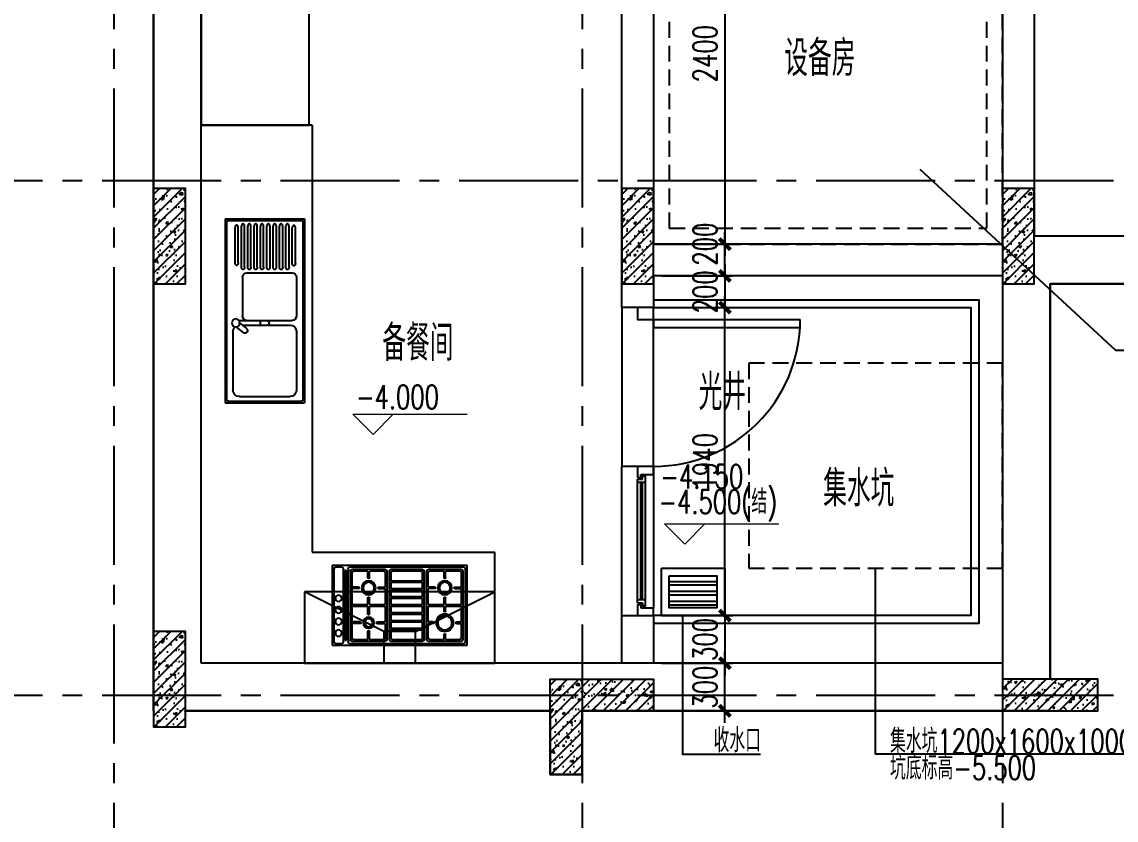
# Model space of a CAD drawing. Extents: x -395226 to -176901, y -140672 to 68263.
# Drawn here: x -387455 to -380558, y 41292 to 46320 of the extents above; entities that cross this region are included whole.
import ezdxf
from ezdxf.enums import TextEntityAlignment as Align

# ---------------------------------------------------------------- set-up
doc = ezdxf.new("R2010")
doc.units = 0
doc.header["$LTSCALE"] = 1000
doc.header["$MEASUREMENT"] = 0
for name, pattern in [('ACAD_ISO08W100', [36, 24, -3, 6, -3]), ('Plans$0$CENTER2', [1.125, 0.75, -0.125, 0.125, -0.125]), ('Plans$0$HIDDEN', [0.375, 0.25, -0.125])]:
    doc.linetypes.add(name, pattern=pattern)
doc.layers.get('0').update_dxf_attribs({"linetype": 'CONTINUOUS'})
doc.layers.get('Defpoints').update_dxf_attribs({"linetype": 'CONTINUOUS'})
for name, color, linetype in [('A-COLUMN', 1, 'CONTINUOUS'), ('A-COLUMN-hatch', 252, 'CONTINUOUS'), ('A-DIM', 201, 'CONTINUOUS'), ('A-DOTE', 8, 'ACAD_ISO08W100'), ('A-FIN-GRAN', 34, 'CONTINUOUS'), ('A-KITCHEN', 40, 'CONTINUOUS'), ('A-LINE', 8, 'CONTINUOUS'), ('A-NOTE', 150, 'CONTINUOUS'), ('A-RAIN', 6, 'CONTINUOUS'), ('A-TEXT-CN', 31, 'CONTINUOUS'), ('A-WALL', 2, 'CONTINUOUS'), ('A-WINDOW', 4, 'CONTINUOUS'), ('Plans$0$Grid', 9, 'Plans$0$CENTER2')]:
    doc.layers.add(name, color=color, linetype=linetype)
doc.layers.add('A-LEVEL', color=135, linetype='CONTINUOUS', lineweight=0)
doc.styles.add('_HZTXT', font='tjromans.shx', dxfattribs={"width": 0.7, "bigfont": 'tjhztxt.shx'})
doc.styles.add('DIM_FONT', font='SIMPLEX', dxfattribs={"width": 0.7, "bigfont": 'GBCBIG'})
doc.styles.add('PRC-S', font='tjromans.shx', dxfattribs={"width": 0.7, "bigfont": 'tjhztxt.shx'})
doc.styles.add('TJHZTXT', font='tjromans.shx', dxfattribs={"width": 0.8, "bigfont": 'tjhztxt.shx'})
doc.styles.add('zjz', font='tjromans.shx', dxfattribs={"width": 0.7, "height": 500, "bigfont": 'tjhztxt.shx'})
doc.dimstyles.new('DIM100', dxfattribs={"dimscale": 100, "dimtxt": 3, "dimasz": 0.01, "dimexe": 1, "dimexo": 1, "dimgap": 1, "dimtad": 1, "dimdec": 0, "dimzin": 0, "dimdsep": 46, "dimtxsty": 'DIM_FONT', "dimblk1": '_DIMX', "dimblk2": '_DIMX', "dimsah": 1, "dimcen": 0.01, "dimclrd": 256, "dimclre": 256, "dimclrt": 7, "dimadec": 0, "dimazin": 0, "dimtfac": 1, "dimtdec": 0, "dimtix": 1, "dimtmove": 2, "dimatfit": 3, "dimldrblk": '_DIMX', "dimfxl": 0, "dimtolj": 1, "dimtzin": 5, "dimarcsym": 0})

# ---------------------------------------------------------------- blocks, each defined once
blk = doc.blocks.new('Grid')
at = {"layer": 'Plans$0$Grid', "color": 8}
for p, q in [((-22498.2, 23320), (-22498.2, -15380)), ((-19548.2, 23320), (-19548.2, -15380)), ((-16898.2, 23320), (-16898.2, -15380)), ((-28198.2, 9240), (8601.8, 9240)), ((-28198.2, 6000), (8601.8, 6000))]:
    blk.add_line(p, q, dxfattribs=at)
blk = doc.blocks.new('Plans$0$L2$0$A$C30D2')
for p, q in [((1018.1, 3.1), (1018.1, 503.1)), ((1018.1, 503.1), (1868.1, 503.1)), ((1028.1, 23.1), (1028.1, 483.1)), ((1038.1, 493.1), (1758.1, 493.1)), ((1768.1, 483.1), (1768.1, 23.1)), ((1798.1, 483.1), (1798.1, 23.1)), ((1808.1, 493.1), (1848.1, 493.1)), ((1858.1, 483.1), (1858.1, 23.1)), ((1868.1, 503.1), (1868.1, 3.1)), ((1043.1, 38.1), (1043.1, 468.1)), ((1053.1, 478.1), (1263.1, 478.1)), ((1053.1, 368.1), (1053.1, 458.1)), ((1063.1, 468.1), (1153.1, 468.1)), ((1153.1, 427.9), (1153.1, 468.1)), ((1163.1, 468.1), (1253.1, 468.1)), ((1163.1, 427.9), (1163.1, 468.1)), ((1263.1, 368.1), (1263.1, 458.1)), ((1273.1, 38.1), (1273.1, 468.1)), ((1288.1, 38.1), (1288.1, 468.1)), ((1298.1, 478.1), (1498.1, 478.1)), ((1298.1, 408.1), (1298.1, 458.1)), ((1308.1, 468.1), (1488.1, 468.1)), ((1498.1, 458.1), (1498.1, 408.1)), ((1508.1, 468.1), (1508.1, 38.1)), ((1523.1, 468.1), (1523.1, 38.1)), ((1533.1, 478.1), (1743.1, 478.1)), ((1533.1, 458.1), (1533.1, 368.1)), ((1543.1, 468.1), (1633.1, 468.1)), ((1633.1, 427.9), (1633.1, 468.1)), ((1643.1, 468.1), (1733.1, 468.1)), ((1643.1, 427.9), (1643.1, 468.1)), ((1743.1, 458.1), (1743.1, 368.1)), ((1753.1, 468.1), (1753.1, 38.1)), ((1778.1, 473.1), (1778.1, 33.1)), ((1778.1, 473.1), (1788.1, 473.1)), ((1788.1, 473.1), (1788.1, 33.1)), ((1093.4, 368.1), (1053.1, 368.1)), ((1053.1, 258.1), (1053.1, 358.1)), ((1093.4, 358.1), (1053.1, 358.1)), ((1222.8, 368.1), (1263.1, 368.1)), ((1222.8, 358.1), (1263.1, 358.1)), ((1263.1, 258.1), (1263.1, 358.1)), ((1498.1, 408.1), (1298.1, 408.1)), ((1498.1, 398.1), (1298.1, 398.1)), ((1298.1, 358.1), (1298.1, 398.1)), ((1498.1, 358.1), (1298.1, 358.1)), ((1498.1, 348.1), (1298.1, 348.1)), ((1298.1, 308.1), (1298.1, 348.1)), ((1498.1, 398.1), (1498.1, 358.1)), ((1498.1, 348.1), (1498.1, 308.1)), ((1573.4, 368.1), (1533.1, 368.1)), ((1533.1, 358.1), (1533.1, 258.1)), ((1573.4, 358.1), (1533.1, 358.1)), ((1702.8, 368.1), (1743.1, 368.1)), ((1702.8, 358.1), (1743.1, 358.1)), ((1743.1, 358.1), (1743.1, 258.1)), ((1153.1, 258.1), (1153.1, 298.4)), ((1163.1, 258.1), (1163.1, 298.4)), ((1498.1, 308.1), (1298.1, 308.1)), ((1498.1, 298.1), (1298.1, 298.1)), ((1298.1, 258.1), (1298.1, 298.1)), ((1498.1, 298.1), (1498.1, 258.1)), ((1633.1, 258.1), (1633.1, 298.4)), ((1643.1, 258.1), (1643.1, 298.4)), ((1153.1, 258.1), (1053.1, 258.1)), ((1153.1, 248.1), (1053.1, 248.1)), ((1053.1, 148.1), (1053.1, 248.1)), ((1153.1, 217.9), (1153.1, 248.1)), ((1263.1, 258.1), (1163.1, 258.1)), ((1263.1, 248.1), (1163.1, 248.1)), ((1163.1, 217.9), (1163.1, 248.1)), ((1263.1, 148.1), (1263.1, 248.1)), ((1498.1, 258.1), (1298.1, 258.1)), ((1498.1, 248.1), (1298.1, 248.1)), ((1298.1, 208.1), (1298.1, 248.1)), ((1498.1, 208.1), (1298.1, 208.1)), ((1498.1, 248.1), (1498.1, 208.1)), ((1633.1, 258.1), (1533.1, 258.1)), ((1633.1, 248.1), (1533.1, 248.1)), ((1533.1, 248.1), (1533.1, 148.1)), ((1633.1, 197.9), (1633.1, 248.1)), ((1743.1, 258.1), (1643.1, 258.1)), ((1743.1, 248.1), (1643.1, 248.1)), ((1643.1, 197.9), (1643.1, 248.1)), ((1743.1, 248.1), (1743.1, 148.1)), ((1083.4, 148.1), (1053.1, 148.1)), ((1053.1, 48.1), (1053.1, 138.1)), ((1083.4, 138.1), (1053.1, 138.1)), ((1232.8, 148.1), (1263.1, 148.1)), ((1232.8, 138.1), (1263.1, 138.1)), ((1263.1, 48.1), (1263.1, 138.1)), ((1498.1, 198.1), (1298.1, 198.1)), ((1298.1, 158.1), (1298.1, 198.1)), ((1498.1, 158.1), (1298.1, 158.1)), ((1298.1, 108.1), (1298.1, 148.1)), ((1498.1, 148.1), (1298.1, 148.1)), ((1498.1, 198.1), (1498.1, 158.1)), ((1498.1, 148.1), (1498.1, 108.1)), ((1583.4, 148.1), (1533.1, 148.1)), ((1583.4, 138.1), (1533.1, 138.1)), ((1533.1, 138.1), (1533.1, 48.1)), ((1692.8, 148.1), (1743.1, 148.1)), ((1692.8, 138.1), (1743.1, 138.1)), ((1743.1, 138.1), (1743.1, 48.1)), ((1498.1, 108.1), (1298.1, 108.1)), ((1498.1, 98.1), (1298.1, 98.1)), ((1298.1, 48.1), (1298.1, 98.1)), ((1498.1, 98.1), (1498.1, 48.1)), ((1633.1, 38.1), (1633.1, 88.4)), ((1643.1, 38.1), (1643.1, 88.4)), ((1868.1, 3.1), (1018.1, 3.1)), ((1758.1, 13.1), (1038.1, 13.1)), ((1263.1, 28.1), (1053.1, 28.1)), ((1153.1, 38.1), (1063.1, 38.1)), ((1153.1, 38.1), (1153.1, 68.4)), ((1163.1, 38.1), (1163.1, 68.4)), ((1253.1, 38.1), (1163.1, 38.1)), ((1498.1, 28.1), (1298.1, 28.1)), ((1488.1, 38.1), (1308.1, 38.1)), ((1743.1, 28.1), (1533.1, 28.1)), ((1633.1, 38.1), (1543.1, 38.1)), ((1733.1, 38.1), (1643.1, 38.1)), ((1788.1, 33.1), (1778.1, 33.1)), ((1848.1, 13.1), (1808.1, 13.1))]:
    blk.add_line(p, q)
at = {"const_width": 1}
for points in [[(1827.6, 306.7, 1), (1828.6, 306.7, 1)], [(1827.6, 233.7, 1), (1828.6, 233.7, 1)], [(1827.6, 160.7, 1), (1828.6, 160.7, 1)], [(1827.6, 87.7, 1), (1828.6, 87.7, 1)]]:
    blk.add_lwpolyline(points, format="xyb", close=True, dxfattribs=at)
for centre, radius in [((1158.1, 363.1), 45), ((1158.1, 363.1), 35), ((1638.1, 363.1), 45), ((1638.1, 363.1), 35), ((1828.1, 297.1), 20), ((1828.1, 224.1), 20), ((1158.1, 143.1), 55), ((1158.1, 143.1), 45), ((1638.1, 143.1), 35), ((1638.1, 143.1), 25), ((1828.1, 151.1), 20), ((1828.1, 78.1), 20)]:
    blk.add_circle(centre, radius)
for centre, radius, start, end in [((1038.1, 483.1), 10, 90, 180), ((1758.1, 483.1), 10, 0, 90), ((1808.1, 483.1), 10, 90, 180), ((1848.1, 483.1), 10, 0, 90), ((1053.1, 468.1), 10, 90, 180), ((1063.1, 458.1), 10, 90, 180), ((1158.1, 427.9), 5, 180, 0), ((1253.1, 458.1), 10, 0, 90), ((1263.1, 468.1), 10, 0, 90), ((1298.1, 468.1), 10, 90, 180), ((1308.1, 458.1), 10, 90, 180), ((1488.1, 458.1), 10, 0, 90), ((1498.1, 468.1), 10, 0, 90), ((1533.1, 468.1), 10, 90, 180), ((1543.1, 458.1), 10, 90, 180), ((1638.1, 427.9), 5, 180, 0), ((1733.1, 458.1), 10, 0, 90), ((1743.1, 468.1), 10, 0, 90), ((1093.4, 363.1), 5, 270, 90), ((1222.8, 363.1), 5, 90, 270), ((1573.4, 363.1), 5, 270, 90), ((1702.8, 363.1), 5, 90, 270), ((1158.1, 298.4), 5, 0, 180), ((1638.1, 298.4), 5, 0, 180), ((1158.1, 217.9), 5, 180, 0), ((1083.4, 143.1), 5, 270, 90), ((1232.8, 143.1), 5, 90, 270), ((1583.4, 143.1), 5, 270, 90), ((1638.1, 197.9), 5, 180, 0), ((1692.8, 143.1), 5, 90, 270), ((1158.1, 68.4), 5, 0, 180), ((1638.1, 88.4), 5, 0, 180), ((1038.1, 23.1), 10, 180, 270), ((1053.1, 38.1), 10, 180, 270), ((1063.1, 48.1), 10, 180, 270), ((1253.1, 48.1), 10, 270, 0), ((1263.1, 38.1), 10, 270, 0), ((1298.1, 38.1), 10, 180, 270), ((1308.1, 48.1), 10, 180, 270), ((1488.1, 48.1), 10, 270, 0), ((1498.1, 38.1), 10, 270, 0), ((1533.1, 38.1), 10, 180, 270), ((1543.1, 48.1), 10, 180, 270), ((1733.1, 48.1), 10, 270, 0), ((1743.1, 38.1), 10, 270, 0), ((1758.1, 23.1), 10, 270, 0), ((1808.1, 23.1), 10, 180, 270), ((1848.1, 23.1), 10, 270, 0)]:
    blk.add_arc(centre, radius, start, end)
blk = doc.blocks.new('Plans$0$A$C9182')
for p, q in [((3.7, 501.5), (3.7, 1.6)), ((3.7, 501.5), (1163.7, 501.5)), ((23.7, 491.5), (1143.7, 491.5)), ((1163.7, 501.5), (1163.7, 1.6)), ((13.7, 481.5), (13.7, 21.6)), ((281.9, 438.3), (59.3, 438.3)), ((281.9, 418.3), (59.3, 418.3)), ((644.9, 414.6), (644.9, 238.6)), ((684.9, 434.6), (723.3, 386.3)), ((713.7, 451.6), (1083.7, 451.6)), ((1153.7, 481.5), (1153.7, 21.6)), ((308.5, 398.3), (51.3, 398.3)), ((308.5, 378.3), (51.3, 378.3)), ((308.5, 358.3), (51.3, 358.3)), ((308.5, 358.3), (51.3, 358.3)), ((343.7, 363.6), (343.7, 79.6)), ((371.7, 391.6), (615.7, 391.6)), ((643.7, 363.6), (643.7, 79.6)), ((659.9, 409.6), (692, 369.3)), ((674.9, 390.8), (674.9, 238.6)), ((1123.7, 411.6), (1123.7, 91.6)), ((308.5, 338.3), (51.3, 338.3)), ((308.5, 338.3), (51.3, 338.3)), ((308.5, 318.3), (51.3, 318.3)), ((308.5, 298.3), (51.3, 298.3)), ((308.5, 278.3), (51.3, 278.3)), ((645.1, 280.4), (675.1, 280.4)), ((308.5, 258.3), (51.3, 258.3)), ((308.5, 238.3), (51.3, 238.3)), ((308.5, 218.3), (51.3, 218.3)), ((673.7, 232.9), (673.7, 91.6)), ((308.5, 198.3), (51.3, 198.3)), ((308.5, 178.3), (51.3, 178.3)), ((308.5, 158.3), (51.3, 158.3)), ((308.5, 138.3), (51.3, 138.3)), ((308.5, 118.3), (51.3, 118.3)), ((308.5, 98.3), (51.3, 98.3)), ((284.6, 78.3), (60.6, 78.3)), ((3.7, 1.6), (1163.7, 1.6)), ((23.7, 11.6), (1143.7, 11.6)), ((284.6, 58.3), (60.6, 58.3)), ((371.7, 51.6), (615.7, 51.6)), ((713.7, 51.6), (1083.7, 51.6))]:
    blk.add_line(p, q)
for points in [[(59.3, 418.3, -0.065503), (53.1, 419.1, -0.078222), (48.4, 421.3, -0.107176), (44.9, 424.8, -0.143429), (43.8, 428.3, -0.143429), (44.9, 431.9, -0.107176), (48.4, 435.4, -0.078222), (53.1, 437.5, -0.065503), (59.3, 438.3, -0.065503)], [(281.9, 418.3, 0.065503), (288.1, 419.1, 0.078222), (292.8, 421.3, 0.107176), (296.3, 424.8, 0.143429), (297.4, 428.3, 0.143429), (296.3, 431.9, 0.107176), (292.8, 435.4, 0.078222), (288.1, 437.5, 0.065503), (281.9, 438.3, 0.065503)], [(51.3, 378.3, -0.065503), (45.2, 379.1, -0.078222), (40.4, 381.3, -0.107176), (36.9, 384.8, -0.143429), (35.9, 388.3, -0.143429), (36.9, 391.9, -0.107176), (40.4, 395.4, -0.078222), (45.2, 397.5, -0.065503), (51.3, 398.3, -0.065503)], [(51.3, 338.3, -0.065503), (45.2, 339.1, -0.078222), (40.4, 341.3, -0.107176), (36.9, 344.8, -0.143429), (35.9, 348.3, -0.143429), (36.9, 351.9, -0.107176), (40.4, 355.4, -0.078222), (45.2, 357.5, -0.065503), (51.3, 358.3, -0.065503)], [(51.3, 338.3, -0.065503), (45.2, 339.1, -0.078222), (40.4, 341.3, -0.107176), (36.9, 344.8, -0.143429), (35.9, 348.3, -0.143429), (36.9, 351.9, -0.107176), (40.4, 355.4, -0.078222), (45.2, 357.5, -0.065503), (51.3, 358.3, -0.065503)], [(308.5, 378.3, 0.065503), (314.7, 379.1, 0.078222), (319.5, 381.3, 0.107176), (323, 384.8, 0.143429), (324, 388.3, 0.143429), (323, 391.9, 0.107176), (319.5, 395.4, 0.078222), (314.7, 397.5, 0.065503), (308.5, 398.3, 0.065503)], [(308.5, 338.3, 0.065503), (314.7, 339.1, 0.078222), (319.5, 341.3, 0.107176), (323, 344.8, 0.143429), (324, 348.3, 0.143429), (323, 351.9, 0.107176), (319.5, 355.4, 0.078222), (314.7, 357.5, 0.065503), (308.5, 358.3, 0.065503)], [(308.5, 338.3, 0.065503), (314.7, 339.1, 0.078222), (319.5, 341.3, 0.107176), (323, 344.8, 0.143429), (324, 348.3, 0.143429), (323, 351.9, 0.107176), (319.5, 355.4, 0.078222), (314.7, 357.5, 0.065503), (308.5, 358.3, 0.065503)], [(51.3, 298.3, -0.065503), (45.2, 299.1, -0.078222), (40.4, 301.3, -0.107176), (36.9, 304.8, -0.143429), (35.9, 308.3, -0.143429), (36.9, 311.9, -0.107176), (40.4, 315.4, -0.078222), (45.2, 317.5, -0.065503), (51.3, 318.3, -0.065503)], [(51.3, 258.3, -0.065503), (45.2, 259.1, -0.078222), (40.4, 261.3, -0.107176), (36.9, 264.8, -0.143429), (35.9, 268.3, -0.143429), (36.9, 271.9, -0.107176), (40.4, 275.4, -0.078222), (45.2, 277.5, -0.065503), (51.3, 278.3, -0.065503)], [(308.5, 298.3, 0.065503), (314.7, 299.1, 0.078222), (319.5, 301.3, 0.107176), (323, 304.8, 0.143429), (324, 308.3, 0.143429), (323, 311.9, 0.107176), (319.5, 315.4, 0.078222), (314.7, 317.5, 0.065503), (308.5, 318.3, 0.065503)], [(308.5, 258.3, 0.065503), (314.7, 259.1, 0.078222), (319.5, 261.3, 0.107176), (323, 264.8, 0.143429), (324, 268.3, 0.143429), (323, 271.9, 0.107176), (319.5, 275.4, 0.078222), (314.7, 277.5, 0.065503), (308.5, 278.3, 0.065503)], [(51.3, 218.3, -0.065503), (45.2, 219.1, -0.078222), (40.4, 221.3, -0.107176), (36.9, 224.8, -0.143429), (35.9, 228.3, -0.143429), (36.9, 231.9, -0.107176), (40.4, 235.4, -0.078222), (45.2, 237.5, -0.065503), (51.3, 238.3, -0.065503)], [(308.5, 218.3, 0.065503), (314.7, 219.1, 0.078222), (319.5, 221.3, 0.107176), (323, 224.8, 0.143429), (324, 228.3, 0.143429), (323, 231.9, 0.107176), (319.5, 235.4, 0.078222), (314.7, 237.5, 0.065503), (308.5, 238.3, 0.065503)], [(51.3, 178.3, -0.065503), (45.2, 179.1, -0.078222), (40.4, 181.3, -0.107176), (36.9, 184.8, -0.143429), (35.9, 188.3, -0.143429), (36.9, 191.9, -0.107176), (40.4, 195.4, -0.078222), (45.2, 197.5, -0.065503), (51.3, 198.3, -0.065503)], [(51.3, 138.3, -0.065503), (45.2, 139.1, -0.078222), (40.4, 141.3, -0.107176), (36.9, 144.8, -0.143429), (35.9, 148.3, -0.143429), (36.9, 151.9, -0.107176), (40.4, 155.4, -0.078222), (45.2, 157.5, -0.065503), (51.3, 158.3, -0.065503)], [(308.5, 178.3, 0.065503), (314.7, 179.1, 0.078222), (319.5, 181.3, 0.107176), (323, 184.8, 0.143429), (324, 188.3, 0.143429), (323, 191.9, 0.107176), (319.5, 195.4, 0.078222), (314.7, 197.5, 0.065503), (308.5, 198.3, 0.065503)], [(308.5, 138.3, 0.065503), (314.7, 139.1, 0.078222), (319.5, 141.3, 0.107176), (323, 144.8, 0.143429), (324, 148.3, 0.143429), (323, 151.9, 0.107176), (319.5, 155.4, 0.078222), (314.7, 157.5, 0.065503), (308.5, 158.3, 0.065503)], [(51.3, 98.3, -0.065503), (45.2, 99.1, -0.078222), (40.4, 101.3, -0.107176), (36.9, 104.8, -0.143429), (35.9, 108.3, -0.143429), (36.9, 111.9, -0.107176), (40.4, 115.4, -0.078222), (45.2, 117.5, -0.065503), (51.3, 118.3, -0.065503)], [(60.6, 58.3, -0.065503), (54.5, 59.1, -0.078222), (49.7, 61.3, -0.107176), (46.2, 64.8, -0.143429), (45.2, 68.3, -0.143429), (46.2, 71.9, -0.107176), (49.7, 75.4, -0.078222), (54.5, 77.5, -0.065503), (60.6, 78.3, -0.065503)], [(284.6, 58.3, 0.065503), (290.8, 59.1, 0.078222), (295.6, 61.3, 0.107176), (299.1, 64.8, 0.143429), (300.1, 68.3, 0.143429), (299.1, 71.9, 0.107176), (295.6, 75.4, 0.078222), (290.8, 77.5, 0.065503), (284.6, 78.3, 0.065503)], [(308.5, 98.3, 0.065503), (314.7, 99.1, 0.078222), (319.5, 101.3, 0.107176), (323, 104.8, 0.143429), (324, 108.3, 0.143429), (323, 111.9, 0.107176), (319.5, 115.4, 0.078222), (314.7, 117.5, 0.065503), (308.5, 118.3, 0.065503)]]:
    blk.add_lwpolyline(points, format="xyb")
blk.add_circle((659.9, 434.6), 25)
for centre, radius, start, end in [((23.7, 481.5), 10, 90, 180), ((1143.7, 481.5), 10, 0, 90), ((713.7, 411.6), 40, 90, 136.9438), ((1083.7, 411.6), 40, 0, 90), ((371.7, 363.6), 28, 90, 180), ((615.7, 363.6), 28, 0, 90), ((707.6, 377.8), 17.8, 208.592, 28.592), ((659.9, 238.6), 15, 180, 0), ((371.7, 79.6), 28, 180, 270), ((615.7, 79.6), 28, 270, 0), ((713.7, 91.6), 40, 180, 270), ((1083.7, 91.6), 40, 270, 0), ((23.7, 21.6), 10, 180, 270), ((1143.7, 21.6), 10, 270, 0)]:
    blk.add_arc(centre, radius, start, end)
blk = doc.blocks.new('Plans$0$A$C7210188F')
for p, q in [((-1433.9, 455), (-2633.9, 455)), ((-2633.9, 455), (-2633.9, 5)), ((-1933.9, 455), (-2133.9, 455)), ((-2133.9, 455), (-2133.9, 255)), ((-1933.9, 255), (-1933.9, 455)), ((-1433.9, 5), (-1433.9, 455)), ((-2133.9, 255), (-2633.9, 5)), ((-2133.9, 255), (-1933.9, 255)), ((-1933.9, 255), (-1433.9, 5)), ((-2633.9, 5), (-1433.9, 5))]:
    blk.add_line(p, q)
blk = doc.blocks.new('A$C27EA7CCC')
at = {"layer": 'A-LEVEL', "linetype": 'ByBlock'}
blk.add_lwpolyline([(1018, 509), (509, 0), (0, 509), (2880, 509)], dxfattribs=at)
at = {"layer": 'A-LEVEL', "style": 'zjz', "width": 0.7}
for tag, p in [('-6.000（建筑）', (3635, 1346)), ('-6.300（结构）', (3635, 645))]:
    blk.add_attdef(tag, text='', height=600, dxfattribs=at).set_placement(p, align=Align.RIGHT)
blk = doc.blocks.new('D10')
for p, q in [((75, 0), (75, 925)), ((125, 0), (125, 923.64766)), ((75, 0), (125, 0))]:
    blk.add_line(p, q)
blk.add_lwpolyline([(75, 0), (0, 0), (0, -100), (75, -100)], close=True)
blk.add_arc((75, 0), 925, 0, 90)
blk = doc.blocks.new('dr-1000_swing')
at = {"layer": 'A-WINDOW', "xscale": -1, "rotation": 270}
blk.add_blockref('D10', (100, 0), dxfattribs=at)
blk = doc.blocks.new('window@1000')
blk.add_line((-200, 100), (-200, 1040))
at = {"ltscale": 1.5}
for p, q in [((-100, 1040), (-100, 970)), ((0, 1040), (0, 150)), ((-100, 970), (-80, 970)), ((-80, 990), (0, 990)), ((-80, 970), (-80, 990)), ((-70, 960), (-70, 980)), ((-70, 980), (-50, 980)), ((-50, 160), (-50, 980)), ((-100, 180), (-100, 960)), ((-100, 960), (-70, 960)), ((-100, 940), (-50, 940)), ((-80, 200), (-80, 940)), ((-70, 200), (-70, 940)), ((-50, 200), (-100, 200)), ((-100, 180), (-70, 180)), ((-100, 170), (-80, 170)), ((-100, 170), (-100, 100)), ((-80, 170), (-80, 150)), ((-80, 150), (0, 150)), ((-70, 180), (-70, 160)), ((-50, 160), (-70, 160)), ((0, 100), (0, 150))]:
    blk.add_line(p, q, dxfattribs=at)
blk = doc.blocks.new('Columes_-1F')
at = {"layer": 'A-COLUMN-hatch'}
h = blk.add_hatch(dxfattribs=at)
h.set_pattern_fill('钢筋混凝土', color=256, scale=20, style=0)
h.set_pattern_definition([(45, (-13729.38, 19390), (-35.3553, 35.3553), []), (50, (-13729.38, 19390), (143.452, -12.55), [15, -165]), (355, (-13729.38, 19390), (-27.75, 150.44), [12, -132]), (100.451, (-13717.43, 19388.95), (115.702, 137.888), [12.748, -140.228]), (46.184, (-13729.38, 19430), (213.45, -33.104), [22.5, -247.5]), (96.636, (-13711.6, 19427.24), (186.93, 194.82), [19.12, -210.34]), (351.184, (-13729.38, 19430), (186.93, 194.82), [18, -198]), (21, (-13709.38, 19420), (119.381, -80.524), [15, -165]), (326, (-13709.38, 19420), (48.663, 145.03), [12, -132]), (71.451, (-13699.43, 19413.29), (168.045, 64.506), [12.748, -140.228]), (37.5, (-13729.38, 19390), (2.432, 66.5788), [0, -130.4, 0, -134, 0, -132.5]), (7.5, (-13729.38, 19390), (52.614, 78.882), [0, -76.4, 0, -127.4, 0, -50.5]), (327.5, (-13773.98, 19390), (106.7645, -4.511), [0, -50, 0, -156, 0, -207]), (317.5, (-13793.98, 19390), (116.637, 20.021), [0, -65, 0, -103.6, 0, -147])])
h.paths.add_polyline_path([(-13729.4, 19390), (-13529.4, 19390), (-13529.4, 19990), (-13729.4, 19990)])
h = blk.add_hatch(dxfattribs=at)
h.set_pattern_fill('钢筋混凝土', color=256, scale=20, style=0)
h.set_pattern_definition([(45, (-10779.38, 19390), (-35.3553, 35.3553), []), (50, (-10779.38, 19390), (143.452, -12.55), [15, -165]), (355, (-10779.38, 19390), (-27.75, 150.44), [12, -132]), (100.451, (-10767.43, 19388.95), (115.702, 137.888), [12.748, -140.228]), (46.184, (-10779.38, 19430), (213.45, -33.104), [22.5, -247.5]), (96.636, (-10761.6, 19427.24), (186.93, 194.82), [19.12, -210.34]), (351.184, (-10779.38, 19430), (186.93, 194.82), [18, -198]), (21, (-10759.38, 19420), (119.381, -80.524), [15, -165]), (326, (-10759.38, 19420), (48.663, 145.03), [12, -132]), (71.451, (-10749.43, 19413.29), (168.045, 64.506), [12.748, -140.228]), (37.5, (-10779.38, 19390), (2.432, 66.5788), [0, -130.4, 0, -134, 0, -132.5]), (7.5, (-10779.38, 19390), (52.614, 78.882), [0, -76.4, 0, -127.4, 0, -50.5]), (327.5, (-10823.98, 19390), (106.7645, -4.511), [0, -50, 0, -156, 0, -207]), (317.5, (-10843.98, 19390), (116.637, 20.021), [0, -65, 0, -103.6, 0, -147])])
h.paths.add_polyline_path([(-10779.4, 19390), (-10579.4, 19390), (-10579.4, 19990), (-10779.4, 19990)])
h = blk.add_hatch(dxfattribs=at)
h.set_pattern_fill('钢筋混凝土', color=256, scale=20, style=0)
h.set_pattern_definition([(45, (-8379.38, 19390), (-35.3553, 35.3553), []), (50, (-8379.38, 19390), (143.452, -12.55), [15, -165]), (355, (-8379.38, 19390), (-27.75, 150.44), [12, -132]), (100.451, (-8367.43, 19388.95), (115.702, 137.888), [12.748, -140.228]), (46.184, (-8379.38, 19430), (213.45, -33.104), [22.5, -247.5]), (96.636, (-8361.6, 19427.24), (186.93, 194.82), [19.12, -210.34]), (351.184, (-8379.38, 19430), (186.93, 194.82), [18, -198]), (21, (-8359.38, 19420), (119.381, -80.524), [15, -165]), (326, (-8359.38, 19420), (48.663, 145.03), [12, -132]), (71.451, (-8349.43, 19413.29), (168.045, 64.506), [12.748, -140.228]), (37.5, (-8379.38, 19390), (2.432, 66.5788), [0, -130.4, 0, -134, 0, -132.5]), (7.5, (-8379.38, 19390), (52.614, 78.882), [0, -76.4, 0, -127.4, 0, -50.5]), (327.5, (-8423.98, 19390), (106.7645, -4.511), [0, -50, 0, -156, 0, -207]), (317.5, (-8443.98, 19390), (116.637, 20.021), [0, -65, 0, -103.6, 0, -147])])
h.paths.add_polyline_path([(-8379.4, 19390), (-8179.4, 19390), (-8179.4, 19990), (-8379.4, 19990)])
h = blk.add_hatch(dxfattribs=at)
h.set_pattern_fill('钢筋混凝土', color=256, scale=20, style=0)
h.set_pattern_definition([(45, (-13729.38, 16600), (-35.3553, 35.3553), []), (50, (-13729.38, 16600), (143.452, -12.55), [15, -165]), (355, (-13729.38, 16600), (-27.75, 150.44), [12, -132]), (100.451, (-13717.43, 16598.95), (115.702, 137.888), [12.748, -140.228]), (46.184, (-13729.38, 16640), (213.45, -33.104), [22.5, -247.5]), (96.636, (-13711.6, 16637.24), (186.93, 194.82), [19.12, -210.34]), (351.184, (-13729.38, 16640), (186.93, 194.82), [18, -198]), (21, (-13709.38, 16630), (119.381, -80.524), [15, -165]), (326, (-13709.38, 16630), (48.663, 145.03), [12, -132]), (71.451, (-13699.43, 16623.29), (168.045, 64.506), [12.748, -140.228]), (37.5, (-13729.38, 16600), (2.432, 66.5788), [0, -130.4, 0, -134, 0, -132.5]), (7.5, (-13729.38, 16600), (52.614, 78.882), [0, -76.4, 0, -127.4, 0, -50.5]), (327.5, (-13773.98, 16600), (106.7645, -4.511), [0, -50, 0, -156, 0, -207]), (317.5, (-13793.98, 16600), (116.637, 20.021), [0, -65, 0, -103.6, 0, -147])])
h.paths.add_polyline_path([(-13729.4, 16600), (-13529.4, 16600), (-13529.4, 17200), (-13729.4, 17200)])
h = blk.add_hatch(dxfattribs=at)
h.set_pattern_fill('钢筋混凝土', color=256, scale=20, style=0)
h.set_pattern_definition([(45, (-11229.38, 16300), (-35.3553, 35.3553), []), (50, (-11229.38, 16300), (143.452, -12.55), [15, -165]), (355, (-11229.38, 16300), (-27.75, 150.438), [12, -132]), (100.451, (-11217.43, 16298.95), (115.702, 137.888), [12.748, -140.228]), (46.184, (-11229.38, 16340), (213.45, -33.104), [22.5, -247.5]), (96.636, (-11211.6, 16337.24), (186.93, 194.824), [19.12, -210.343]), (351.184, (-11229.38, 16340), (186.93, 194.824), [18, -198]), (21, (-11209.38, 16330), (119.381, -80.524), [15, -165]), (326, (-11209.38, 16330), (48.663, 145.03), [12, -132]), (71.451, (-11199.43, 16323.29), (168.045, 64.506), [12.748, -140.228]), (37.5, (-11229.38, 16300), (2.432, 66.5788), [0, -130.4, 0, -134, 0, -132.5]), (7.5, (-11229.38, 16300), (52.614, 78.8823), [0, -76.4, 0, -127.4, 0, -50.5]), (327.5, (-11273.98, 16300), (106.7645, -4.511), [0, -50, 0, -156, 0, -207]), (317.5, (-11293.98, 16300), (116.637, 20.021), [0, -65, 0, -103.6, 0, -147])])
edge = h.paths.add_edge_path()
edge.add_line((-11229.4, 16900), (-10579.4, 16900))
edge.add_line((-10579.4, 16900), (-10579.4, 16700))
edge.add_line((-10579.4, 16700), (-11029.4, 16700))
edge.add_line((-11029.4, 16700), (-11029.4, 16300))
edge.add_line((-11029.4, 16300), (-11229.4, 16300))
edge.add_line((-11229.4, 16300), (-11229.4, 16900))
edge.add_line((-11229.4, 16900), (-11029.4, 16900))
h = blk.add_hatch(dxfattribs=at)
h.set_pattern_fill('钢筋混凝土', color=256, scale=20, style=0)
h.set_pattern_definition([(45, (-8379.38, 16700), (-35.3553, 35.3553), []), (50, (-8379.38, 16700), (143.452, -12.55), [15, -165]), (355, (-8379.38, 16700), (-27.75, 150.44), [12, -132]), (100.451, (-8367.43, 16698.95), (115.702, 137.888), [12.748, -140.228]), (46.184, (-8379.38, 16740), (213.45, -33.104), [22.5, -247.5]), (96.636, (-8361.6, 16737.24), (186.93, 194.82), [19.12, -210.34]), (351.184, (-8379.38, 16740), (186.93, 194.82), [18, -198]), (21, (-8359.38, 16730), (119.381, -80.524), [15, -165]), (326, (-8359.38, 16730), (48.663, 145.03), [12, -132]), (71.451, (-8349.43, 16723.29), (168.045, 64.506), [12.748, -140.228]), (37.5, (-8379.38, 16700), (2.432, 66.5788), [0, -130.4, 0, -134, 0, -132.5]), (7.5, (-8379.38, 16700), (52.614, 78.882), [0, -76.4, 0, -127.4, 0, -50.5]), (327.5, (-8423.98, 16700), (106.7645, -4.511), [0, -50, 0, -156, 0, -207]), (317.5, (-8443.98, 16700), (116.637, 20.021), [0, -65, 0, -103.6, 0, -147])])
h.paths.add_polyline_path([(-8379.4, 16700), (-7779.4, 16700), (-7779.4, 16900), (-8379.4, 16900)])
for points in [[(-13729.4, 19390), (-13529.4, 19390), (-13529.4, 19990), (-13729.4, 19990)], [(-10779.4, 19390), (-10579.4, 19390), (-10579.4, 19990), (-10779.4, 19990)], [(-8379.4, 19390), (-8179.4, 19390), (-8179.4, 19990), (-8379.4, 19990)], [(-13729.4, 16600), (-13529.4, 16600), (-13529.4, 17200), (-13729.4, 17200)], [(-8379.4, 16700), (-7779.4, 16700), (-7779.4, 16900), (-8379.4, 16900)]]:
    blk.add_lwpolyline(points, close=True)
blk.add_lwpolyline([(-11229.4, 16900), (-10579.4, 16900), (-10579.4, 16700), (-11029.4, 16700), (-11029.4, 16300), (-11229.4, 16300), (-11229.4, 16900), (-11029.4, 16900)])
blk = doc.blocks.new('_DIMX')
blk.add_line((-150, 0), (150, 0))
at = {"const_width": 50}
blk.add_lwpolyline([(-70, -70), (70, 70)], dxfattribs=at)
blk = doc.blocks.new('*D1051')
at = {"layer": 'A-DIM', "lineweight": -2}
for p, q in [((-383424.2, 42279.8), (-382974.2, 42279.8)), ((-383024.2, 42280.3), (-383024.2, 42280.8)), ((-383024.2, 41979.8), (-383024.2, 42279.8)), ((-383424.2, 41979.8), (-382974.2, 41979.8)), ((-383024.2, 41979.3), (-383024.2, 41978.8))]:
    blk.add_line(p, q, dxfattribs=at)
at = {"layer": 'Defpoints', "color": 0}
for p in [(-383474.2, 42279.8), (-383024.2, 42279.8), (-383474.2, 41979.8)]:
    blk.add_point(p, dxfattribs=at)
at = {"layer": 'A-DIM', "lineweight": -2, "xscale": 0.5, "yscale": 0.5, "zscale": 0.5}
for p, rotation in [((-383024.2, 42279.8), 270), ((-383024.2, 41979.8), 90)]:
    blk.add_blockref('_DIMX', p, dxfattribs=dict(at, rotation=rotation))
at = {"layer": 'A-DIM', "insert": (-383149.2, 42129.8), "char_height": 150, "attachment_point": 5, "rotation": 90, "style": 'DIM_FONT'}
blk.add_mtext('\\A1;300', dxfattribs=at)
blk = doc.blocks.new('*D1052')
at = {"layer": 'A-DIM', "lineweight": -2}
for p, q in [((-383424.2, 44519.8), (-382974.2, 44519.8)), ((-383024.2, 42580.3), (-383024.2, 44519.3)), ((-383424.2, 42579.8), (-382974.2, 42579.8))]:
    blk.add_line(p, q, dxfattribs=at)
at = {"layer": 'Defpoints', "color": 0}
for p in [(-383474.2, 44519.8), (-383024.2, 44519.8), (-383474.2, 42579.8)]:
    blk.add_point(p, dxfattribs=at)
at = {"layer": 'A-DIM', "lineweight": -2, "xscale": 0.5, "yscale": 0.5, "zscale": 0.5}
for p, rotation in [((-383024.2, 44519.8), 90), ((-383024.2, 42579.8), 270)]:
    blk.add_blockref('_DIMX', p, dxfattribs=dict(at, rotation=rotation))
at = {"layer": 'A-DIM', "insert": (-383149.2, 43549.8), "char_height": 150, "attachment_point": 5, "rotation": 90, "style": 'DIM_FONT'}
blk.add_mtext('\\A1;1940', dxfattribs=at)
blk = doc.blocks.new('*D1053')
at = {"layer": 'A-DIM', "lineweight": -2}
for p, q in [((-383424.2, 44919.8), (-382974.2, 44919.8)), ((-383024.2, 44720.3), (-383024.2, 44919.3)), ((-383424.2, 44719.8), (-382974.2, 44719.8))]:
    blk.add_line(p, q, dxfattribs=at)
at = {"layer": 'Defpoints', "color": 0}
for p in [(-383474.2, 44919.8), (-383024.2, 44919.8), (-383474.2, 44719.8)]:
    blk.add_point(p, dxfattribs=at)
at = {"layer": 'A-DIM', "lineweight": -2, "xscale": 0.5, "yscale": 0.5, "zscale": 0.5}
for p, rotation in [((-383024.2, 44919.8), 90), ((-383024.2, 44719.8), 270)]:
    blk.add_blockref('_DIMX', p, dxfattribs=dict(at, rotation=rotation))
at = {"layer": 'A-DIM', "insert": (-383149.2, 44919.8), "char_height": 150, "attachment_point": 5, "rotation": 90, "style": 'DIM_FONT'}
blk.add_mtext('\\A1;200', dxfattribs=at)
blk = doc.blocks.new('*D1054')
at = {"layer": 'A-DIM', "lineweight": -2}
for p, q in [((-383424.2, 47319.8), (-382974.2, 47319.8)), ((-383024.2, 47319.3), (-383024.2, 44920.3)), ((-383424.2, 44919.8), (-382974.2, 44919.8))]:
    blk.add_line(p, q, dxfattribs=at)
at = {"layer": 'Defpoints', "color": 0}
for p in [(-383474.2, 47319.8), (-383474.2, 44919.8), (-383024.2, 44919.8)]:
    blk.add_point(p, dxfattribs=at)
at = {"layer": 'A-DIM', "lineweight": -2, "xscale": 0.5, "yscale": 0.5, "zscale": 0.5}
for p, rotation in [((-383024.2, 47319.8), 90), ((-383024.2, 44919.8), 270)]:
    blk.add_blockref('_DIMX', p, dxfattribs=dict(at, rotation=rotation))
at = {"layer": 'A-DIM', "insert": (-383149.2, 46119.8), "char_height": 150, "attachment_point": 5, "rotation": 90, "style": 'DIM_FONT'}
blk.add_mtext('\\A1;2400', dxfattribs=at)
blk = doc.blocks.new('*D1056')
at = {"layer": 'A-DIM', "lineweight": -2}
for p, q in [((-383424.2, 42579.8), (-382974.2, 42579.8)), ((-383024.2, 42580.3), (-383024.2, 42580.8)), ((-383024.2, 42579.8), (-383024.2, 42279.8)), ((-383424.2, 42279.8), (-382974.2, 42279.8)), ((-383024.2, 42279.3), (-383024.2, 42278.8))]:
    blk.add_line(p, q, dxfattribs=at)
at = {"layer": 'Defpoints', "color": 0}
for p in [(-383474.2, 42579.8), (-383474.2, 42279.8), (-383024.2, 42279.8)]:
    blk.add_point(p, dxfattribs=at)
at = {"layer": 'A-DIM', "lineweight": -2, "xscale": 0.5, "yscale": 0.5, "zscale": 0.5}
for p, rotation in [((-383024.2, 42579.8), 270), ((-383024.2, 42279.8), 90)]:
    blk.add_blockref('_DIMX', p, dxfattribs=dict(at, rotation=rotation))
at = {"layer": 'A-DIM', "insert": (-383149.2, 42429.8), "char_height": 150, "attachment_point": 5, "rotation": 90, "style": 'DIM_FONT'}
blk.add_mtext('\\A1;300', dxfattribs=at)
blk = doc.blocks.new('*D1092')
at = {"layer": 'A-DIM', "lineweight": -2}
for p, q in [((-383424.2, 44719.8), (-382974.2, 44719.8)), ((-383024.2, 44720.3), (-383024.2, 44720.8)), ((-383024.2, 44719.8), (-383024.2, 44519.8)), ((-383424.2, 44519.8), (-382974.2, 44519.8)), ((-383024.2, 44519.3), (-383024.2, 44518.8))]:
    blk.add_line(p, q, dxfattribs=at)
at = {"layer": 'Defpoints', "color": 0}
for p in [(-383474.2, 44719.8), (-383474.2, 44519.8), (-383024.2, 44519.8)]:
    blk.add_point(p, dxfattribs=at)
at = {"layer": 'A-DIM', "lineweight": -2, "xscale": 0.5, "yscale": 0.5, "zscale": 0.5}
for p, rotation in [((-383024.2, 44719.8), 270), ((-383024.2, 44519.8), 90)]:
    blk.add_blockref('_DIMX', p, dxfattribs=dict(at, rotation=rotation))
at = {"layer": 'A-DIM', "insert": (-383149.2, 44619.8), "char_height": 150, "attachment_point": 5, "rotation": 90, "style": 'DIM_FONT'}
blk.add_mtext('\\A1;200', dxfattribs=at)

msp = doc.modelspace()

# ---------------------------------------------------------------- hatches: boundary and pattern name
at = {"layer": 'A-RAIN'}
h = msp.add_hatch(dxfattribs=at)
h.set_pattern_fill('STEEL', color=256, scale=500, angle=135, style=0)
h.set_pattern_definition([(180, (-255199.924, -27579.386), (-3e-14, -62.5), []), (180, (-255222.02, -27601.48), (-3e-14, -62.5), [])])
h.paths.add_polyline_path([(-383374.2, 42829.8), (-383074.2, 42829.8), (-383074.2, 42629.8), (-383374.2, 42629.8)])

# ---------------------------------------------------------------- linework, layer by layer
at = {"layer": 'A-FIN-GRAN'}
for points in [[(-383474.2, 44569.8), (-381424.2, 44569.8), (-381424.2, 42529.8), (-383474.2, 42529.8)], [(-383474.2, 44519.8), (-381474.2, 44519.8), (-381474.2, 42579.8), (-383474.2, 42579.8)]]:
    msp.add_lwpolyline(points, dxfattribs=at)
at = {"layer": 'A-KITCHEN'}
for p, q in [((-385624.2, 45669.8), (-386324.2, 45669.8)), ((-385624.2, 42979.8), (-384474.2, 42979.8)), ((-384474.2, 42279.8), (-384474.2, 42979.8))]:
    msp.add_line(p, q, dxfattribs=at)
msp.add_lwpolyline([(-385644, 45669.8), (-385644, 46494.8), (-386324.2, 46494.8), (-386324.2, 45669.8)], close=True, dxfattribs=at)
msp.add_lwpolyline([(-385624.2, 45669.8), (-385624.2, 42979.8)], dxfattribs=at)
at = {"layer": 'A-LINE', "linetype": 'Plans$0$HIDDEN', "ltscale": 0.4}
for points in [[(-383474.2, 44919.8), (-381274.2, 44919.8), (-381274.2, 47319.8), (-383474.2, 47319.8)], [(-383374.2, 45019.8), (-381374.2, 45019.8), (-381374.2, 47219.8), (-383374.2, 47219.8)]]:
    msp.add_lwpolyline(points, close=True, dxfattribs=at)
at = {"layer": 'A-NOTE'}
for points in [[(-378920.7, 44250.1), (-380561.1, 44250.1), (-381793.7, 45391.1)], [(-380433.8, 41706.4), (-382074.2, 41706.4), (-382074.2, 42879.8)], [(-383291, 42579.8), (-383291, 41706.4), (-383291, 41706.4), (-382800.2, 41706.4)]]:
    msp.add_lwpolyline(points, dxfattribs=at)
at = {"layer": 'A-RAIN', "linetype": 'Plans$0$HIDDEN', "ltscale": 0.4}
msp.add_lwpolyline([(-381274.2, 42879.8), (-381274.2, 44169.8), (-382874.2, 44169.8), (-382874.2, 42879.8)], close=True, dxfattribs=at)
at = {"layer": 'A-RAIN'}
msp.add_lwpolyline([(-383424.2, 42879.8), (-383024.2, 42879.8), (-383024.2, 42579.8), (-383424.2, 42579.8)], close=True, dxfattribs=at)
msp.add_lwpolyline([(-383374.2, 42829.8), (-383074.2, 42829.8), (-383074.2, 42629.8), (-383374.2, 42629.8), (-383374.2, 42829.8)], dxfattribs=at)
at = {"layer": 'A-WALL'}
for p, q in [((-381074.2, 48719.8), (-381074.2, 44969.8)), ((-386324.2, 42279.8), (-386324.2, 47519.8)), ((-386624.2, 41979.8), (-386624.2, 47319.8)), ((-383674.2, 44519.8), (-383674.2, 47319.8)), ((-383474.2, 47319.8), (-383474.2, 44919.8)), ((-381274.2, 47319.8), (-381274.2, 44919.8)), ((-381274.2, 46019.8), (-381274.2, 44969.8)), ((-381274.2, 44969.8), (-381274.2, 44919.8)), ((-377224.2, 44969.8), (-381074.2, 44969.8)), ((-381274.2, 44919.8), (-383474.2, 44919.8)), ((-383474.2, 44719.8), (-383474.2, 44519.8)), ((-381274.2, 44719.8), (-383474.2, 44719.8)), ((-381274.2, 44719.8), (-381274.2, 42279.8)), ((-375024.2, 44669.8), (-380974.2, 44669.8)), ((-380974.2, 44669.8), (-380974.2, 42179.8)), ((-383474.2, 44519.8), (-383674.2, 44519.8)), ((-383674.2, 42279.8), (-383674.2, 42579.8)), ((-383674.2, 42579.8), (-383474.2, 42579.8)), ((-383474.2, 42579.8), (-383474.2, 42279.8)), ((-381274.2, 42279.8), (-386324.2, 42279.8)), ((-384124.2, 41979.8), (-386424.2, 41979.8)), ((-380974.2, 41979.8), (-383924.2, 41979.8))]:
    msp.add_line(p, q, dxfattribs=at)
at = {"layer": 'A-WINDOW', "ltscale": 15}
for p, q in [((-383674.2, 44519.8), (-383674.2, 43519.8)), ((-383474.2, 43519.8), (-383474.2, 44519.8)), ((-383474.2, 43519.8), (-383674.2, 43519.8))]:
    msp.add_line(p, q, dxfattribs=at)
at = {"layer": 'A-WINDOW', "ltscale": 1.5}
msp.add_line((-383474.2, 43469.8), (-383474.2, 43519.8), dxfattribs=at)
at = {"layer": 'Defpoints', "color": 6}
msp.add_lwpolyline([(-370924.2, 52319.8), (-375324.2, 52319.8), (-375324.2, 51169.8), (-381074.2, 51169.8), (-381074.2, 55719.8), (-387074.2, 55719.8), (-387074.2, 52519.8), (-387174.2, 52519.8), (-387174.2, 47319.8), (-386624.2, 47319.8), (-386624.2, 41879.8), (-386424.2, 41879.8), (-386424.2, 41979.8), (-384124.2, 41979.8), (-384124.2, 41579.8), (-383924.2, 41579.8), (-383924.2, 41979.8), (-380674.2, 41979.8), (-380674.2, 42179.8), (-380974.2, 42179.8), (-380974.2, 44669.8), (-375024.2, 44669.8), (-375024.2, 45319.8), (-370924.2, 45319.8)], dxfattribs=at)

# ---------------------------------------------------------------- block references
at = {"layer": 'A-COLUMN'}
msp.add_blockref('Columes_-1F', (-372894.8, 25279.8), dxfattribs=at)
at = {"layer": 'A-DOTE'}
msp.add_blockref('Grid', (-364376, 36079.8), dxfattribs=at)
at = {"layer": 'A-KITCHEN', "xscale": -1, "rotation": 90}
msp.add_blockref('Plans$0$A$C9182', (-385672.6, 45083.5), dxfattribs=at)
at = {"layer": 'A-KITCHEN', "xscale": -1}
msp.add_blockref('Plans$0$L2$0$A$C30D2', (-383631.1, 42391.8), dxfattribs=at)
at = {"layer": 'A-KITCHEN', "rotation": 180}
msp.add_blockref('Plans$0$A$C7210188F', (-387108.1, 42734.8), dxfattribs=at)
at = {"layer": 'A-LEVEL', "linetype": 'ByBlock'}
ref = msp.add_blockref('A$C27EA7CCC', (-385368.3, 43721.2), dxfattribs=dict(at, xscale=0.25, yscale=0.25, zscale=0.25))
ref.add_attrib('-6.300（结构）', '-4.000', dxfattribs={"height": 150, "style": '_HZTXT', "width": 0.7}).set_placement((-384826.7, 43882.4), align=Align.RIGHT)
ref = msp.add_blockref('A$C27EA7CCC', (-383404.3, 43029.9), dxfattribs=dict(at, xscale=0.25, yscale=0.25, zscale=0.25))
ref.add_attrib('-6.300（结构）', '-4.150', dxfattribs={"height": 150, "style": '_HZTXT', "width": 0.7}).set_placement((-382908.4, 43381.1), align=Align.RIGHT)
ref.add_attrib('-6.000（建筑）', '-4.500(结)', dxfattribs={"height": 150, "style": 'TJHZTXT', "width": 0.7}).set_placement((-382694.4, 43222.3), align=Align.RIGHT)
at = {"layer": 'A-WINDOW', "ltscale": 15, "xscale": -1, "rotation": 180}
msp.add_blockref('dr-1000_swing', (-383574.2, 44519.8), dxfattribs=at)
at = {"layer": 'A-WINDOW', "ltscale": 15}
msp.add_blockref('window@1000', (-383474.2, 42479.8), dxfattribs=at)

# ---------------------------------------------------------------- texts
at = {"layer": 'A-NOTE', "style": 'PRC-S', "width": 0.7}
for s, rotation, p in [('收水口', 360, (-383095.6, 41719.7)), ('集水坑1200x1600x1000(H) ', 0, (-381983.5, 41714.4)), ('坑底标高-5.500', 0, (-381983.5, 41547.2))]:
    msp.add_text(s, height=150, rotation=rotation, dxfattribs=at).set_placement(p)
at = {"layer": 'A-TEXT-CN', "style": 'PRC-S', "width": 0.7}
for s, p in [('设备房', (-382649.9, 45978.6)), ('备餐间', (-385183.2, 44184.8)), ('光井', (-383189.6, 43874.4)), ('集水坑', (-382404.8, 43267.8))]:
    msp.add_text(s, height=225, dxfattribs=at).set_placement(p)

# ---------------------------------------------------------------- dimensions: what is measured, and where the dimension line sits
at = {"layer": 'A-DIM'}
for p1, p2, distance, picture, middle in [((-383474.2, 47319.8), (-383474.2, 44919.8), 450, '*D1054', (-383149.2, 46119.8)), ((-383474.2, 44719.8), (-383474.2, 44519.8), 450, '*D1092', (-383149.2, 44619.8)), ((-383474.2, 42579.8), (-383474.2, 44519.8), -450, '*D1052', (-383149.2, 43549.8)), ((-383474.2, 42579.8), (-383474.2, 42279.8), 450, '*D1056', (-383149.2, 42429.8)), ((-383474.2, 41979.8), (-383474.2, 42279.8), -450, '*D1051', (-383149.2, 42129.8))]:
    dim = msp.add_aligned_dim(p1=p1, p2=p2, distance=distance, dimstyle='DIM100', override={"dimscale": 50, "dimclrt": 256}, dxfattribs=at)
    dim.commit()
    dim.dimension.update_dxf_attribs({"geometry": picture, "text_midpoint": middle})
dim = msp.add_linear_dim(base=(-383024.2, 44919.8), p1=(-383474.2, 44719.8), p2=(-383474.2, 44919.8), angle=90, dimstyle='DIM100', override={"dimscale": 50, "dimclrt": 256}, dxfattribs=at)
dim.commit()
dim.dimension.update_dxf_attribs({"geometry": '*D1053', "text_midpoint": (-383149.2, 44919.8), "dimtype": 129})

doc.saveas('drawing.dxf')
